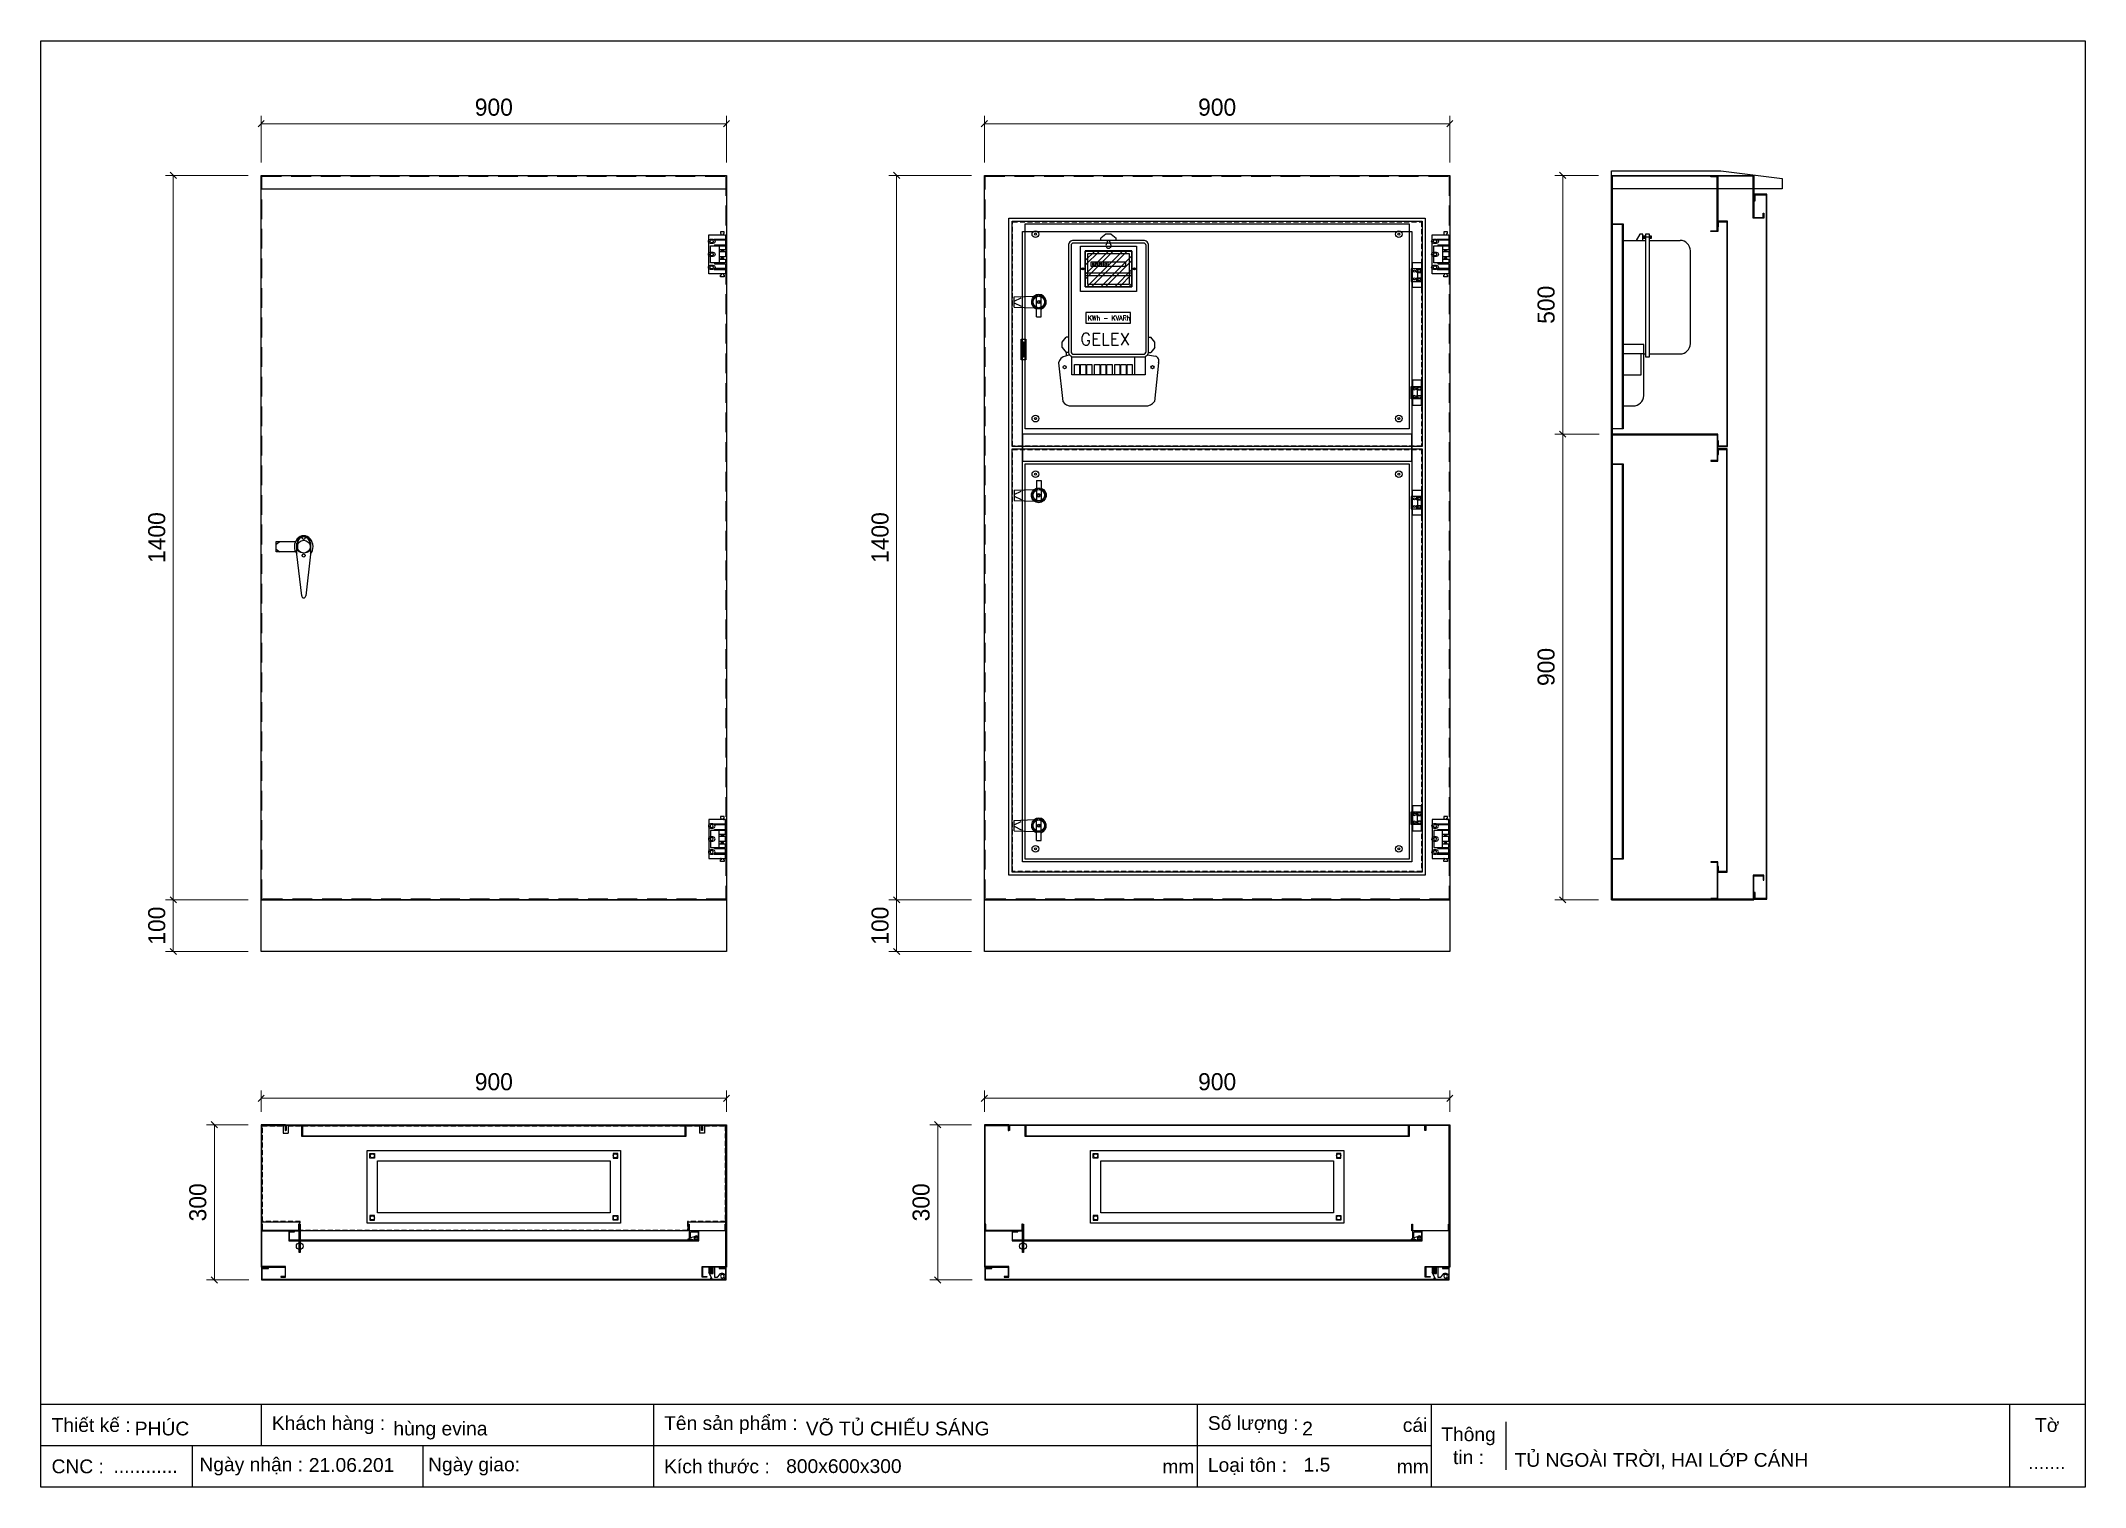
# Model space of a CAD drawing. Header units: millimetres. Extents: x 0 to 3953, y 0 to 2795.
import ezdxf
from ezdxf.enums import TextEntityAlignment as Align

# ---------------------------------------------------------------- set-up
doc = ezdxf.new("R2010")
doc.units = ezdxf.units.MM
doc.linetypes.add('HIDDEN2', pattern=[4.7625, 3.175, -1.5875])
doc.linetypes.add('HIDDENX2', pattern=[19.05, 12.7, -6.35])
for name, color, linetype in [('FIRE PROTECTION', 1, 'Continuous'), ('Ghi chu', 7, 'Continuous'), ('HEATER', 1, 'Continuous')]:
    doc.layers.add(name, color=color, linetype=linetype)
doc.styles.add('Arial', font='arial.ttf')
doc.styles.add('ROMANS', font='romans.shx', dxfattribs={"height": 5, "bigfont": 'romansvn.shx'})
doc.dimstyles.new('Dim-33', dxfattribs={"dimtxt": 33, "dimasz": 12, "dimexe": 15, "dimexo": 25, "dimgap": 15, "dimtad": 1, "dimdec": 0, "dimtxsty": 'Standard', "dimblk": 'OBLIQUE', "dimcen": 10, "dimclrd": 5, "dimclre": 5, "dimclrt": 3, "dimazin": 3, "dimtfac": 1, "dimtdec": 0, "dimtmove": 0, "dimatfit": 3, "dimldrblk": 'OPEN30', "dimlwd": 9, "dimlwe": 9})

# ---------------------------------------------------------------- blocks, each defined once
blk = doc.blocks.new('KHUNG CHUẨN')
at = {"color": 7}
for p, q in [((19889.2, -28535.2), (16919.2, -28535.2)), ((17239.2, -28535.2), (17239.2, -28595.2)), ((17809.2, -28535.2), (17809.2, -28655.2)), ((18599.2, -28535.2), (18599.2, -28655.2)), ((18939.2, -28535.2), (18939.2, -28655.2)), ((19779.2, -28535.2), (19779.2, -28655.2)), ((19047.6, -28560.2), (19047.6, -28630.2)), ((18939.2, -28595.2), (16919.2, -28595.2)), ((17139.2, -28595.2), (17139.2, -28655.2)), ((17474.2, -28595.2), (17474.2, -28655.2))]:
    blk.add_line(p, q, dxfattribs=at)
blk.add_lwpolyline([(16919.2, -26555.2), (19889.2, -26555.2), (19889.2, -28655.2), (16919.2, -28655.2)], close=True, dxfattribs=at)
at = {"color": 2, "char_height": 20, "style": 'Arial'}
for s, insert, width, attachment_point in [('  Thiết kế :', (16919.2, -28565.2), 917.634, 4), ('  Khách hàng :', (17239.2, -28565.2), 917.634, 4), ('  Tên sản phẩm :', (17809.2, -28565.2), 917.634, 4), ('  Số lượng :', (18599.2, -28565.2), 917.634, 4), ('cái', (18897.9, -28565.2), 63.517, 4), ('Thông\\Ptin :', (18993.4, -28595.2), 108.311, 5), ('Tờ', (19834.2, -28565.2), 110, 5), ('  CNC :', (16919.2, -28625.2), 917.634, 4), ('  Ngày nhận :', (17134, -28625.2), 556.651, 4), ('  Ngày giao:', (17466.3, -28625.2), 556.651, 4), ('  Kích thước :', (17809.2, -28625.2), 917.634, 4), ('mm', (18548.6, -28625.2), 73.831, 4), ('  Loại tôn :', (18599.2, -28625.2), 917.634, 4), ('mm', (18889.2, -28625.2), 917.634, 4)]:
    blk.add_mtext(s, dxfattribs=dict(at, insert=insert, width=width, attachment_point=attachment_point))
at = {"color": 3, "style": 'Arial'}
for tag, p in [('#01', (17055.6, -28580.1)), ('#02', (17431.4, -28580.1)), ('#03', (18030.6, -28580.1)), ('#08', (18751.7, -28580.1)), ('#10', (19064.8, -28580.1)), ('#04', (17024.8, -28634.6)), ('#05', (17308.5, -28633)), ('#06', (17632.7, -28633.7)), ('#07', (18002, -28634.7)), ('#09', (18753.8, -28632.6)), ('#11', (19060.3, -28625.7)), ('#12', (19806.5, -28628.9))]:
    blk.add_attdef(tag, p, '', height=20, dxfattribs=at)
blk = doc.blocks.new('*D1')
at = {"color": 5, "lineweight": 9, "ltscale": 3, "transparency": 16777216}
for p, q in [((1824.6, 2560.1), (1824.6, 2650)), ((2724.6, 2560.1), (2724.6, 2650)), ((1824.6, 2635), (2724.6, 2635))]:
    blk.add_line(p, q, dxfattribs=at)
at = {"color": 0, "linetype": 'ByBlock', "lineweight": -2}
for p, q in [((1830.6, 2641), (1818.6, 2629)), ((2718.6, 2629), (2730.6, 2641))]:
    blk.add_line(p, q, dxfattribs=at)
at = {"layer": 'Defpoints', "color": 0, "ltscale": 3, "transparency": 16777216}
for p in [(2724.6, 2635), (1824.6, 2535.1), (2724.6, 2535.1)]:
    blk.add_point(p, dxfattribs=at)
at = {"color": 3, "ltscale": 3, "transparency": 16777216, "insert": (2274.6, 2666.8), "char_height": 33, "attachment_point": 5}
blk.add_mtext('900', dxfattribs=at)
blk = doc.blocks.new('_Oblique')
at = {"color": 0, "linetype": 'ByBlock', "lineweight": -2}
blk.add_line((-0.5, -0.5), (0.5, 0.5), dxfattribs=at)
blk = doc.blocks.new('_Open30')
at = {"color": 0, "linetype": 'ByBlock', "lineweight": -2}
for p, q in [((-1, 0.27), (0, 0)), ((0, 0), (-1, -0.27)), ((0, 0), (-1, 0))]:
    blk.add_line(p, q, dxfattribs=at)
blk = doc.blocks.new('*D2')
at = {"color": 5, "lineweight": 9, "ltscale": 3, "transparency": 16777216}
for p, q in [((1799.6, 2535.1), (1639.8, 2535.1)), ((1654.8, 2535.1), (1654.8, 1135.1)), ((1799.6, 1135.1), (1639.8, 1135.1))]:
    blk.add_line(p, q, dxfattribs=at)
at = {"color": 0, "linetype": 'ByBlock', "lineweight": -2}
for p, q in [((1660.8, 2529.1), (1648.8, 2541.1)), ((1648.8, 1141.1), (1660.8, 1129.1))]:
    blk.add_line(p, q, dxfattribs=at)
at = {"layer": 'Defpoints', "color": 0, "ltscale": 3, "transparency": 16777216}
for p in [(1824.6, 2535.1), (1654.8, 1135.1), (1824.6, 1135.1)]:
    blk.add_point(p, dxfattribs=at)
at = {"color": 3, "ltscale": 3, "transparency": 16777216, "insert": (1622.9, 1835.1), "char_height": 33, "attachment_point": 5, "rotation": 90}
blk.add_mtext('1400', dxfattribs=at)
blk = doc.blocks.new('*D3')
at = {"color": 5, "lineweight": 9, "ltscale": 3, "transparency": 16777216}
for p, q in [((1799.6, 1135.1), (1639.8, 1135.1)), ((1654.8, 1135.1), (1654.8, 1035.1)), ((1799.6, 1035.1), (1639.8, 1035.1))]:
    blk.add_line(p, q, dxfattribs=at)
at = {"color": 0, "linetype": 'ByBlock', "lineweight": -2}
for p, q in [((1660.8, 1129.1), (1648.8, 1141.1)), ((1648.8, 1041.1), (1660.8, 1029.1))]:
    blk.add_line(p, q, dxfattribs=at)
at = {"layer": 'Defpoints', "color": 0, "ltscale": 3, "transparency": 16777216}
for p in [(1824.6, 1135.1), (1654.8, 1035.1), (1824.6, 1035.1)]:
    blk.add_point(p, dxfattribs=at)
at = {"color": 3, "ltscale": 3, "transparency": 16777216, "insert": (1622.9, 1085.1), "char_height": 33, "attachment_point": 5, "rotation": 90}
blk.add_mtext('100', dxfattribs=at)
blk = doc.blocks.new('ovan6x9')
at = {"color": 2}
for p, q in [((2, 6), (8, 6)), ((2, 0), (8, 0))]:
    blk.add_line(p, q, dxfattribs=at)
for centre, start, end in [((2, 3), 90, 270), ((8, 3), 270, 90)]:
    blk.add_arc(centre, 3, start, end, dxfattribs=at)
blk = doc.blocks.new('HL036-1-1')
at = {"color": 1}
blk.add_line((9.5, 36.2), (9.5, 12.2), dxfattribs=at)
for points in [[(0, 48.5), (17.5, 48.5), (17.5, 0), (0, 0)], [(-2.5, 12.2), (17.5, 12.2), (17.5, 36.2), (-2.5, 36.2)]]:
    blk.add_lwpolyline(points, close=True, dxfattribs=at)
for centre, radius in [((3.5, 31.8), 2), ((3.5, 16.8), 2), ((12.7, 32.5), 2.5), ((12.7, 16), 2.5)]:
    blk.add_circle(centre, radius, dxfattribs=at)
blk = doc.blocks.new('SDGFGHGHG')
at = {"layer": 'HEATER'}
for p, q in [((860935.9, 570742), (860935.9, 570784.3)), ((860944.9, 570742), (860944.9, 570784.3)), ((860892.9, 570780.5), (860931.6, 570782)), ((860892.9, 570760.5), (860892.9, 570780.5)), ((860892.9, 570771.9), (860906.3, 570778.7)), ((860892.9, 570769.1), (860906.3, 570762.4)), ((860892.9, 570760.5), (860931.6, 570759.1)), ((860937.5, 570771.3), (860939.5, 570771.3)), ((860937.5, 570769.8), (860939.5, 570769.8)), ((860939.5, 570773.5), (860939.5, 570771.3)), ((860939.5, 570769.8), (860939.5, 570767.6)), ((860941.3, 570773.5), (860941.3, 570771.3)), ((860941.3, 570771.3), (860943.4, 570771.3)), ((860941.3, 570769.8), (860941.3, 570767.6)), ((860941.3, 570769.8), (860943.4, 570769.8)), ((860935.9, 570742), (860944.9, 570742))]:
    blk.add_line(p, q, dxfattribs=at)
blk.add_circle((860940.4, 570770.5), 3.08, dxfattribs=at)
blk.add_arc((860940.4, 570770.5), 14.5, 288.08, 251.92, dxfattribs=at)
blk = doc.blocks.new('SĐFHGGH')
at = {"layer": 'HEATER'}
for points in [[(860928.8, 570702.4), (860927.4, 570702.4), (860927.4, 570708.4), (860928.8, 570708.4)], [(860943.4, 570717), (860943.4, 570718.4), (860937.4, 570718.4), (860937.4, 570717)], [(860952.1, 570702.4), (860953.4, 570702.4), (860953.4, 570708.4), (860952.1, 570708.4)], [(860943.4, 570693.8), (860943.4, 570692.4), (860937.4, 570692.4), (860937.4, 570693.8)]]:
    blk.add_lwpolyline(points, dxfattribs=at)
for start, end in [(104.4775, 165.5225), (14.4775, 75.5225), (194.4775, 255.5225), (284.4775, 345.5225)]:
    blk.add_arc((860940.4, 570705.4), 12, start, end, dxfattribs=at)
blk = doc.blocks.new('MS722')
for name, p in [('SDGFGHGHG', (-860940.4, -570770.5)), ('SĐFHGGH', (-860940.4, -570705.4))]:
    blk.add_blockref(name, p)
blk = doc.blocks.new('*D4')
at = {"color": 5, "lineweight": 9, "ltscale": 3, "transparency": 16777216}
for p, q in [((3013.5, 2035.1), (2927.8, 2035.1)), ((2942.8, 2035.1), (2942.8, 1135.1)), ((3012.3, 1135.1), (2927.8, 1135.1))]:
    blk.add_line(p, q, dxfattribs=at)
at = {"color": 0, "linetype": 'ByBlock', "lineweight": -2}
for p, q in [((2948.8, 2029.1), (2936.8, 2041.1)), ((2936.8, 1141.1), (2948.8, 1129.1))]:
    blk.add_line(p, q, dxfattribs=at)
at = {"layer": 'Defpoints', "color": 0, "ltscale": 3, "transparency": 16777216}
for p in [(3038.5, 2035.1), (2942.8, 1135.1), (3037.3, 1135.1)]:
    blk.add_point(p, dxfattribs=at)
at = {"color": 3, "ltscale": 3, "transparency": 16777216, "insert": (2910.9, 1585.1), "char_height": 33, "attachment_point": 5, "rotation": 90}
blk.add_mtext('900', dxfattribs=at)
blk = doc.blocks.new('HL011-1-4')
h = blk.add_hatch()
h.set_pattern_fill('ANSI31', color=2, scale=0.5, style=0)
h.paths.add_polyline_path([(2.5, 0), (8.5, 0), (8.5, 12), (2.5, 12)])
at = {"color": 1}
for p, q in [((7, 23.5), (0, 10)), ((0, 0), (0, 10)), ((11, 0), (0, 0)), ((7, 23.5), (26, 23.5)), ((11, 0), (11, 19.5)), ((11, 19.5), (17, 19.5)), ((17, 19.5), (21.2, 13.9))]:
    blk.add_line(p, q, dxfattribs=at)
at = {"color": 2}
blk.add_lwpolyline([(2.5, 0), (2.5, 12), (8.5, 12), (8.5, 0)], dxfattribs=at)
at = {"color": 1}
blk.add_lwpolyline([(5.7, 21), (3, 21), (3, 23.5), (7, 23.5)], dxfattribs=at)
blk.add_circle((26, 17.5), 3.5, dxfattribs=at)
blk.add_arc((26, 17.5), 6, 216.8699, 90, dxfattribs=at)
blk = doc.blocks.new('*D5')
at = {"color": 0, "linetype": 'ByBlock', "lineweight": -2}
for p, q in [((1830.6, 757.4), (1818.6, 745.4)), ((2718.6, 745.4), (2730.6, 757.4))]:
    blk.add_line(p, q, dxfattribs=at)
at = {"color": 5, "lineweight": 9, "ltscale": 3, "transparency": 16777216}
for p, q in [((1824.6, 725.3), (1824.6, 766.4)), ((1824.6, 751.4), (2724.6, 751.4)), ((2724.6, 725.3), (2724.6, 766.4))]:
    blk.add_line(p, q, dxfattribs=at)
at = {"layer": 'Defpoints', "color": 0, "ltscale": 3, "transparency": 16777216}
for p in [(2724.6, 751.4), (1824.6, 700.3), (2724.6, 700.3)]:
    blk.add_point(p, dxfattribs=at)
at = {"color": 3, "ltscale": 3, "transparency": 16777216, "insert": (2274.6, 783.3), "char_height": 33, "attachment_point": 5}
blk.add_mtext('900', dxfattribs=at)
blk = doc.blocks.new('*D6')
at = {"color": 5, "lineweight": 9, "ltscale": 3, "transparency": 16777216}
for p, q in [((1799.6, 700.3), (1719.2, 700.3)), ((1734.2, 700.3), (1734.2, 400.3)), ((1800.6, 400.3), (1719.2, 400.3))]:
    blk.add_line(p, q, dxfattribs=at)
at = {"color": 0, "linetype": 'ByBlock', "lineweight": -2}
for p, q in [((1740.2, 694.3), (1728.2, 706.3)), ((1728.2, 406.3), (1740.2, 394.3))]:
    blk.add_line(p, q, dxfattribs=at)
at = {"layer": 'Defpoints', "color": 0, "ltscale": 3, "transparency": 16777216}
for p in [(1824.6, 700.3), (1734.2, 400.3), (1825.6, 400.3)]:
    blk.add_point(p, dxfattribs=at)
at = {"color": 3, "ltscale": 3, "transparency": 16777216, "insert": (1702.3, 550.3), "char_height": 33, "attachment_point": 5, "rotation": 90}
blk.add_mtext('300', dxfattribs=at)
blk = doc.blocks.new('HL036-1-2')
at = {"layer": 'Ghi chu', "color": 1}
for p, q in [((-3, 17.8), (-18.9, 17.8)), ((-18.9, 15.8), (-18.9, 17.8)), ((-12.1, 15.8), (-18.9, 15.8)), ((-16.4, 1), (-16.4, 14)), ((-15.6, 15), (-3.9, 17.7)), ((0, 0), (-15.4, 0)), ((-14.4, 3), (-14.4, 11.9)), ((0, 2), (-13.4, 2)), ((-13.1, 12.8), (-4.3, 9.8)), ((-6.2, 2), (-6.2, 0)), ((-1.2, 2), (-1.2, 0)), ((0, 0), (0, 2))]:
    blk.add_line(p, q, dxfattribs=at)
for radius in [4.1, 2.1]:
    blk.add_circle((-3, 13.7), radius, dxfattribs=at)
for centre, start, end in [((-15.4, 14), 102.9616, 180), ((-15.4, 1), 180, 270), ((-13.4, 11.9), 71.3254, 180), ((-13.4, 3), 180, 270)]:
    blk.add_arc(centre, 1, start, end, dxfattribs=at)
blk = doc.blocks.new('*D7')
at = {"color": 5, "lineweight": 9, "ltscale": 3, "transparency": 16777216}
for p, q in [((3012.3, 2535.1), (2927.8, 2535.1)), ((2942.8, 2535.1), (2942.8, 2035.1)), ((3013.5, 2035.1), (2927.8, 2035.1))]:
    blk.add_line(p, q, dxfattribs=at)
at = {"color": 0, "linetype": 'ByBlock', "lineweight": -2}
for p, q in [((2948.8, 2529.1), (2936.8, 2541.1)), ((2936.8, 2041.1), (2948.8, 2029.1))]:
    blk.add_line(p, q, dxfattribs=at)
at = {"layer": 'Defpoints', "color": 0, "ltscale": 3, "transparency": 16777216}
for p in [(3037.3, 2535.1), (2942.8, 2035.1), (3038.5, 2035.1)]:
    blk.add_point(p, dxfattribs=at)
at = {"color": 3, "ltscale": 3, "transparency": 16777216, "insert": (2910.9, 2285.1), "char_height": 33, "attachment_point": 5, "rotation": 90}
blk.add_mtext('500', dxfattribs=at)
blk = doc.blocks.new('Congto3P-1')
at = {"color": 126}
for p, q in [((84282.5, 42089.9), (84272.5, 42082.4)), ((84272.5, 42077.9), (84272.5, 42082.4)), ((84292.5, 42089.9), (84282.5, 42089.9)), ((84285, 42075.4), (84285, 42072.2)), ((84290, 42075.4), (84290, 42072.2)), ((84292.5, 42089.9), (84302.5, 42082.4)), ((84302.5, 42077.9), (84302.5, 42082.4)), ((84198, 41881.2), (84205.5, 41891.2)), ((84198, 41871.2), (84198, 41881.2)), ((84198, 41871.2), (84205.5, 41861.2)), ((84210, 41891.2), (84205.5, 41891.2)), ((84365, 41891.2), (84369.5, 41891.2)), ((84377, 41881.2), (84369.5, 41891.2)), ((84377, 41871.2), (84369.5, 41861.2)), ((84377, 41871.2), (84377, 41881.2)), ((84190.7, 41841.2), (84198.9, 41766.8)), ((84212.1, 41856.8), (84204.5, 41854.2)), ((84210, 41861.2), (84205.5, 41861.2)), ((84205.7, 41861.2), (84205.7, 41854.6)), ((84216.5, 41817.9), (84216.5, 41853.5)), ((84338.5, 41817.9), (84338.5, 41852.9)), ((84358.5, 41853.5), (84358.5, 41817.9)), ((84363, 41856.8), (84378.3, 41854.2)), ((84365, 41861.2), (84369.5, 41861.2)), ((84384.4, 41841.2), (84376.2, 41766.8)), ((84358.5, 41817.9), (84216.5, 41817.9)), ((84216.5, 41757.9), (84358.6, 41757.9))]:
    blk.add_line(p, q, dxfattribs=at)
for points in [[(84365, 41862.9), (84365, 42067.9, 0.414214), (84355, 42077.9), (84220, 42077.9, 0.414214), (84210, 42067.9), (84210, 41862.9, 0.414214), (84220, 41852.9), (84355, 41852.9, 0.414214)], [(84360, 41862.9), (84360, 42067.9, 0.414214), (84355, 42072.9), (84220, 42072.9, 0.414214), (84215, 42067.9), (84215, 41862.9, 0.414214), (84220, 41857.9), (84355, 41857.9, 0.414214)]]:
    blk.add_lwpolyline(points, format="xyb", close=True, dxfattribs=at)
for points in [[(84332.5, 41987.9), (84332.5, 42057.9), (84242.5, 42057.9), (84242.5, 41987.9)], [(84321, 42028.4), (84321, 42035.7), (84253.1, 42035.7), (84253.1, 42028.4)], [(84261.4, 42028.4), (84261.4, 42035.7), (84253.1, 42035.7), (84253.1, 42028.4)], [(84269.8, 42028.4), (84269.8, 42035.7), (84261.4, 42035.7), (84261.4, 42028.4)], [(84278.2, 42028.4), (84278.2, 42035.7), (84269.8, 42035.7), (84269.8, 42028.4)], [(84286.5, 42028.4), (84286.5, 42035.7), (84278.2, 42035.7), (84278.2, 42028.4)], [(84332.5, 42010.4), (84332.5, 42014.4), (84242.5, 42014.4), (84242.5, 42010.4)], [(84329.9, 41917.9), (84329.9, 41938.6), (84243.9, 41938.6), (84243.9, 41917.9)], [(84221.5, 41837.9), (84231.5, 41837.9), (84231.5, 41817.9), (84221.5, 41817.9)], [(84233.5, 41837.9), (84243.5, 41837.9), (84243.5, 41817.9), (84233.5, 41817.9)], [(84245.5, 41837.9), (84255.5, 41837.9), (84255.5, 41817.9), (84245.5, 41817.9)], [(84260.5, 41837.9), (84270.5, 41837.9), (84270.5, 41817.9), (84260.5, 41817.9)], [(84272.5, 41837.9), (84282.5, 41837.9), (84282.5, 41817.9), (84272.5, 41817.9)], [(84284.5, 41837.9), (84294.5, 41837.9), (84294.5, 41817.9), (84284.5, 41817.9)], [(84299.5, 41837.9), (84309.5, 41837.9), (84309.5, 41817.9), (84299.5, 41817.9)], [(84311.5, 41837.9), (84321.5, 41837.9), (84321.5, 41817.9), (84311.5, 41817.9)], [(84323.5, 41837.9), (84333.5, 41837.9), (84333.5, 41817.9), (84323.5, 41817.9)]]:
    blk.add_lwpolyline(points, close=True, dxfattribs=at)
for centre in [(84202.5, 41832.9), (84372.5, 41832.9)]:
    blk.add_circle(centre, 3, dxfattribs=at)
for centre, radius, start, end in [((84287.5, 42067.9), 5, 120, 60), ((84287.5, 42075.4), 2.5, 0, 180), ((84206.7, 41838.1), 16.3, 97.808, 169.0861), ((84375, 41844.8), 10, 338.9854, 70.87), ((84215.7, 41778.3), 20.4, 214.2292, 272.1807), ((84359.3, 41778.3), 20.4, 267.8193, 325.7697)]:
    blk.add_arc(centre, radius, start, end, dxfattribs=at)
at = {"color": 126, "style": 'ROMANS'}
for s, height, text_generation_flag, p in [('0', 4, 4, (84259.2, 42030)), ('0', 4, 4, (84267.5, 42030)), ('0', 4, 4, (84275.9, 42030)), ('0', 4, 4, (84284.2, 42030)), ('GELEX', 23.33, 6, (84233, 41875.5))]:
    blk.add_text(s, height=height, rotation=180, dxfattribs=dict(at, text_generation_flag=text_generation_flag)).set_placement(p)
at = {"color": 126, "style": 'ROMANS', "text_generation_flag": 6, "width": 0.75}
blk.add_text('KWh - KVARh', height=10, rotation=180, dxfattribs=at).set_placement((84288.6, 41928), align=Align.MIDDLE)
blk = doc.blocks.new('A$C39866699')
h = blk.add_hatch()
h.set_pattern_fill('ANSI32', color=6, scale=2, style=0)
h.set_pattern_definition([(45, (-81823.462, -46826.472), (-13.470384, 13.470384), []), (45, (-81814.482, -46826.472), (-13.470384, 13.470384), [])])
h.paths.add_polyline_path([(99, 9.5), (99, 78.5), (9, 78.5), (9, 9.5)])
at = {"color": 6}
for points in [[(0, 88), (108, 88), (108, 0), (0, 0)], [(9, 78.5), (99, 78.5), (99, 9.5), (9, 9.5)]]:
    blk.add_lwpolyline(points, close=True, dxfattribs=at)
for centre in [(4, 44), (104, 44)]:
    blk.add_circle(centre, 1.5, dxfattribs=at)
blk = doc.blocks.new('Congto3P-2')
at = {"color": 126}
for p, q in [((84432.5, 42077.9), (84475.5, 42077.9)), ((84432.5, 41757.9), (84432.5, 42077.9)), ((84464.6, 42089.9), (84457.6, 42077.9)), ((84470.4, 42089.9), (84464.6, 42089.9)), ((84470.4, 42077.9), (84470.4, 42089.9)), ((84486.9, 42084.2), (84470.4, 42084.2)), ((84483.5, 42077.9), (84542.5, 42077.9)), ((84486.9, 42084.2), (84486.9, 42084.2)), ((84562.5, 41878.5), (84562.5, 42057.9)), ((84472.5, 41858.5), (84432.5, 41858.5)), ((84472.5, 41858.5), (84475.5, 41858.5)), ((84483.5, 41858.5), (84542.5, 41858.5))]:
    blk.add_line(p, q, dxfattribs=at)
for points in [[(84475.5, 42081.6), (84470.4, 42081.6), (84470.4, 42086.9), (84475.5, 42086.9)], [(84483.5, 42086.9), (84486.9, 42086.9), (84486.9, 42081.6), (84483.5, 42081.6)]]:
    blk.add_lwpolyline(points, dxfattribs=at)
for points in [[(84475.5, 41852.9), (84483.5, 41852.9), (84483.5, 42089.9), (84475.5, 42089.9)], [(84432.5, 41817.9), (84467.5, 41817.9), (84467.5, 41858.5), (84432.5, 41858.5)]]:
    blk.add_lwpolyline(points, close=True, dxfattribs=at)
blk.add_lwpolyline([(84432.5, 41757.9), (84451.8, 41757.9, 0.406894), (84472.5, 41777.9), (84472.5, 41876.8), (84432.5, 41876.8)], format="xyb", close=True, dxfattribs=at)
for centre, start, end in [((84542.5, 42057.9), 0, 90), ((84542.5, 41878.5), 270, 0)]:
    blk.add_arc(centre, 20, start, end, dxfattribs=at)
blk = doc.blocks.new('*D8')
at = {"color": 5, "lineweight": 9, "ltscale": 3, "transparency": 16777216}
for p, q in [((425.9, 2560.1), (425.9, 2650)), ((1325.9, 2560.1), (1325.9, 2650)), ((425.9, 2635), (1325.9, 2635))]:
    blk.add_line(p, q, dxfattribs=at)
at = {"color": 0, "linetype": 'ByBlock', "lineweight": -2}
for p, q in [((431.9, 2641), (419.9, 2629)), ((1319.9, 2629), (1331.9, 2641))]:
    blk.add_line(p, q, dxfattribs=at)
at = {"layer": 'Defpoints', "color": 0, "ltscale": 3, "transparency": 16777216}
for p in [(1325.9, 2635), (425.9, 2535.1), (1325.9, 2535.1)]:
    blk.add_point(p, dxfattribs=at)
at = {"color": 3, "ltscale": 3, "transparency": 16777216, "insert": (875.9, 2666.8), "char_height": 33, "attachment_point": 5}
blk.add_mtext('900', dxfattribs=at)
blk = doc.blocks.new('*D9')
at = {"color": 5, "lineweight": 9, "ltscale": 3, "transparency": 16777216}
for p, q in [((400.9, 2535.1), (241, 2535.1)), ((256, 2535.1), (256, 1135.1)), ((400.9, 1135.1), (241, 1135.1))]:
    blk.add_line(p, q, dxfattribs=at)
at = {"color": 0, "linetype": 'ByBlock', "lineweight": -2}
for p, q in [((262, 2529.1), (250, 2541.1)), ((250, 1141.1), (262, 1129.1))]:
    blk.add_line(p, q, dxfattribs=at)
at = {"layer": 'Defpoints', "color": 0, "ltscale": 3, "transparency": 16777216}
for p in [(425.9, 2535.1), (256, 1135.1), (425.9, 1135.1)]:
    blk.add_point(p, dxfattribs=at)
at = {"color": 3, "ltscale": 3, "transparency": 16777216, "insert": (224.2, 1835.1), "char_height": 33, "attachment_point": 5, "rotation": 90}
blk.add_mtext('1400', dxfattribs=at)
blk = doc.blocks.new('*D10')
at = {"color": 5, "lineweight": 9, "ltscale": 3, "transparency": 16777216}
for p, q in [((400.9, 1135.1), (241, 1135.1)), ((256, 1135.1), (256, 1035.1)), ((400.9, 1035.1), (241, 1035.1))]:
    blk.add_line(p, q, dxfattribs=at)
at = {"color": 0, "linetype": 'ByBlock', "lineweight": -2}
for p, q in [((262, 1129.1), (250, 1141.1)), ((250, 1041.1), (262, 1029.1))]:
    blk.add_line(p, q, dxfattribs=at)
at = {"layer": 'Defpoints', "color": 0, "ltscale": 3, "transparency": 16777216}
for p in [(425.9, 1135.1), (256, 1035.1), (425.9, 1035.1)]:
    blk.add_point(p, dxfattribs=at)
at = {"color": 3, "ltscale": 3, "transparency": 16777216, "insert": (224.2, 1085.1), "char_height": 33, "attachment_point": 5, "rotation": 90}
blk.add_mtext('100', dxfattribs=at)
blk = doc.blocks.new('*D11')
at = {"color": 0, "linetype": 'ByBlock', "lineweight": -2}
for p, q in [((431.9, 757.4), (419.9, 745.4)), ((1319.9, 745.4), (1331.9, 757.4))]:
    blk.add_line(p, q, dxfattribs=at)
at = {"color": 5, "lineweight": 9, "ltscale": 3, "transparency": 16777216}
for p, q in [((425.9, 725.3), (425.9, 766.4)), ((425.9, 751.4), (1325.9, 751.4)), ((1325.9, 725.3), (1325.9, 766.4))]:
    blk.add_line(p, q, dxfattribs=at)
at = {"layer": 'Defpoints', "color": 0, "ltscale": 3, "transparency": 16777216}
for p in [(1325.9, 751.4), (425.9, 700.3), (1325.9, 700.3)]:
    blk.add_point(p, dxfattribs=at)
at = {"color": 3, "ltscale": 3, "transparency": 16777216, "insert": (875.9, 783.3), "char_height": 33, "attachment_point": 5}
blk.add_mtext('900', dxfattribs=at)
blk = doc.blocks.new('*D12')
at = {"color": 5, "lineweight": 9, "ltscale": 3, "transparency": 16777216}
for p, q in [((400.9, 700.3), (320.5, 700.3)), ((335.5, 700.3), (335.5, 400.3)), ((401.9, 400.3), (320.5, 400.3))]:
    blk.add_line(p, q, dxfattribs=at)
at = {"color": 0, "linetype": 'ByBlock', "lineweight": -2}
for p, q in [((341.5, 694.3), (329.5, 706.3)), ((329.5, 406.3), (341.5, 394.3))]:
    blk.add_line(p, q, dxfattribs=at)
at = {"layer": 'Defpoints', "color": 0, "ltscale": 3, "transparency": 16777216}
for p in [(425.9, 700.3), (335.5, 400.3), (426.9, 400.3)]:
    blk.add_point(p, dxfattribs=at)
at = {"color": 3, "ltscale": 3, "transparency": 16777216, "insert": (303.6, 550.3), "char_height": 33, "attachment_point": 5, "rotation": 90}
blk.add_mtext('300', dxfattribs=at)
blk = doc.blocks.new('MS308-2-1')
at = {"color": 1}
for p, q in [((-53, 4.6), (-46, 10)), ((-13.3, -14.2), (-13.3, 6.7)), ((-12.3, 6.7), (-12.3, -6.9)), ((12.3, 6.7), (12.3, -6.9)), ((13.3, 6.7), (13.3, -14.2)), ((-53, -4.6), (-46, -10)), ((-4, -95), (-13.3, -14.2)), ((13.3, -14.2), (4, -95))]:
    blk.add_line(p, q, dxfattribs=at)
blk.add_lwpolyline([(-15.8, -10), (-53, -10), (-53, 10), (-15.8, 10)], dxfattribs=at)
for centre, radius, start, end in [((0, 6.7), 13.3, 0, 180), ((0, 6.7), 12.3, 0, 180), ((0, 5.9), 17.7, 226.184, 313.816), ((0, -95), 4, 180, 0)]:
    blk.add_arc(centre, radius, start, end, dxfattribs=at)
blk.add_ellipse((0, 0), major_axis=(0, 21), ratio=0.857143, start_param=3.972003, end_param=8.594367, dxfattribs=at)
blk = doc.blocks.new('HL011-1-6')
at = {"color": 1}
for p, q in [((29.5, 81), (22.5, 81)), ((22.5, 81), (22.5, 78)), ((29.5, 78), (29.5, 81)), ((11, 56), (11, 54)), ((11, 56), (32, 56)), ((20, 54), (20, 21)), ((20, 47), (32, 47)), ((32, 42.5), (20, 42.5)), ((23.5, 78), (22.5, 78)), ((23.5, 75), (22.5, 75)), ((22.5, 56), (22.5, 54)), ((23.1, 47), (24, 44)), ((23.5, 75), (23.5, 78)), ((24, 44), (28, 44)), ((28.9, 47), (28, 44)), ((29.5, 78), (28.5, 78)), ((28.5, 75), (28.5, 78)), ((28.5, 75), (29.5, 75)), ((29.5, 54), (29.5, 56)), ((11, 21), (11, 19)), ((11, 19), (32, 19)), ((32, 32.5), (20, 32.5)), ((20, 28), (32, 28)), ((22.5, 19), (22.5, 21)), ((23.5, 0), (22.5, 0)), ((23.1, 28), (24, 31)), ((23.5, 0), (23.5, -3)), ((24, 31), (28, 31)), ((28.9, 28), (28, 31)), ((28.5, 0), (28.5, -3)), ((28.5, 0), (29.5, 0)), ((29.5, 21), (29.5, 19)), ((22.5, -6), (22.5, -3)), ((23.5, -3), (22.5, -3)), ((29.5, -6), (22.5, -6)), ((29.5, -3), (28.5, -3)), ((29.5, -3), (29.5, -6))]:
    blk.add_line(p, q, dxfattribs=at)
for points in [[(32, 19), (32, 0), (0, 0), (0, 75), (32, 75), (32, 56)], [(32, 28), (32, 21), (3, 21), (3, 54), (32, 54), (32, 47)], [(32, 42.5), (32, 32.5)]]:
    blk.add_lwpolyline(points, dxfattribs=at)
for points in [[(10, 67), (32, 67), (32, 65), (10, 65)], [(10, 8), (32, 8), (32, 10), (10, 10)]]:
    blk.add_lwpolyline(points, close=True, dxfattribs=at)
for centre in [(5.5, 62.5), (5.5, 37.5), (5.5, 12.5)]:
    blk.add_circle(centre, 3, dxfattribs=at)

msp = doc.modelspace()

# ---------------------------------------------------------------- hatches: boundary and pattern name
at = {"ltscale": 3}
h = msp.add_hatch(dxfattribs=at)
h.set_pattern_fill('ANSI31', color=256, style=0)
h.set_pattern_definition([(45, (239704.6398, -12938.03777), (-0.0883883476, 0.0883883476), [])])
h.paths.add_polyline_path([(1898.2, 2213.8), (1900.2, 2213.8), (1900.2, 2183.8), (1898.2, 2183.8)])

# ---------------------------------------------------------------- linework, layer by layer
msp.add_line((427.1, 2509.1), (1324.7, 2509.1), dxfattribs=at)
at = {"color": 3, "ltscale": 3}
for p, q in [((468.3, 699.1), (468.3, 684.1)), ((468.3, 684.1), (478.3, 684.1)), ((478.3, 699.1), (478.3, 684.1)), ((1273.5, 699.1), (1273.5, 684.1)), ((1283.5, 684.1), (1273.5, 684.1)), ((1283.5, 699.1), (1283.5, 684.1))]:
    msp.add_line(p, q, dxfattribs=at)
at = {"ltscale": 3}
for points in [[(425.9, 2535.1), (1325.9, 2535.1), (1325.9, 1135.1), (425.9, 1135.1)], [(1824.6, 2535.1), (2724.6, 2535.1), (2724.6, 1135.1), (1824.6, 1135.1)], [(1872, 2452.7), (2677.2, 2452.7), (2677.2, 1182.5), (1872, 1182.5)], [(1898.2, 2213.8), (1900.2, 2213.8), (1900.2, 2183.8), (1898.2, 2183.8)], [(425.9, 1135.1), (1325.9, 1135.1), (1325.9, 1035.1), (425.9, 1035.1)], [(1824.6, 1135.1), (2724.6, 1135.1), (2724.6, 1035.1), (1824.6, 1035.1)], [(499.5, 508.2), (501.5, 508.2), (501.5, 453.2), (499.5, 453.2)], [(1898.2, 508.2), (1900.2, 508.2), (1900.2, 453.2), (1898.2, 453.2)]]:
    msp.add_lwpolyline(points, close=True, dxfattribs=at)
at = {"linetype": 'HIDDENX2', "ltscale": 3}
for points in [[(427.1, 2533.9), (1324.7, 2533.9), (1324.7, 1136.3), (427.1, 1136.3)], [(1825.8, 2533.9), (2723.4, 2533.9), (2723.4, 1136.3), (1825.8, 1136.3)]]:
    msp.add_lwpolyline(points, close=True, dxfattribs=at)
at = {"color": 7}
for points in [[(3037.3, 2509.1), (3037.3, 2535.1), (3312.6, 2535.1), (3312.6, 2453.9), (3330.6, 2453.9), (3330.6, 2461.9), (3331.8, 2461.9), (3331.8, 2452.7), (3311.4, 2452.7), (3311.4, 2533.9), (3038.5, 2533.9)], [(3037.3, 1135.1), (3312.6, 1135.1), (3312.6, 1181.3), (3330.6, 1181.3), (3330.6, 1173.3), (3331.8, 1173.3), (3331.8, 1182.5), (3311.4, 1182.5), (3311.4, 1136.3), (3038.5, 1136.3)]]:
    msp.add_lwpolyline(points, dxfattribs=at)
for points in [[(3038.5, 2533.9), (3038.5, 2533.9), (3038.5, 1136.3), (3038.5, 1136.3), (3037.3, 1135.1), (3037.3, 1135.1), (3037.3, 2535.1), (3037.3, 2535.1)], [(3315.1, 2485.9), (3315.1, 2497.9), (3336.1, 2497.9), (3336.1, 1137.3), (3315.1, 1137.3), (3315.1, 1149.3), (3313.9, 1149.3), (3313.9, 1136.1), (3337.3, 1136.1), (3337.3, 2499.1), (3313.9, 2499.1), (3313.9, 2485.9)], [(464.1, 405.8), (473.3, 405.8), (473.3, 426.2), (427.1, 426.2), (427.1, 699.1), (472.1, 699.1), (472.1, 689.1), (473.3, 689.1), (473.3, 689.1), (473.3, 689.1), (473.3, 689.1), (473.3, 689.1), (473.3, 700.3), (425.9, 700.3), (425.9, 425), (472.1, 425), (472.1, 407), (464.1, 407)], [(1277.3, 689.1), (1277.3, 699.1), (474.5, 699.1), (474.5, 689.1), (473.3, 689.1), (473.3, 700.3), (1278.5, 700.3), (1278.5, 689.1)], [(1287.7, 405.8), (1278.5, 405.8), (1278.5, 426.2), (1324.7, 426.2), (1324.7, 699.1), (1279.7, 699.1), (1279.7, 689.1), (1278.5, 689.1), (1278.5, 689.1), (1278.5, 689.1), (1278.5, 689.1), (1278.5, 689.1), (1278.5, 700.3), (1325.9, 700.3), (1325.9, 425), (1279.7, 425), (1279.7, 407), (1287.7, 407)], [(1862.8, 405.8), (1872, 405.8), (1872, 426.2), (1825.8, 426.2), (1825.8, 699.1), (1870.8, 699.1), (1870.8, 689.1), (1872, 689.1), (1872, 689.1), (1872, 689.1), (1872, 689.1), (1872, 689.1), (1872, 700.3), (1824.6, 700.3), (1824.6, 425), (1870.8, 425), (1870.8, 407), (1862.8, 407)], [(2676, 689.1), (2676, 699.1), (1873.2, 699.1), (1873.2, 689.1), (1872, 689.1), (1872, 700.3), (2677.2, 700.3), (2677.2, 689.1)], [(2686.4, 405.8), (2677.2, 405.8), (2677.2, 426.2), (2723.4, 426.2), (2723.4, 699.1), (2678.4, 699.1), (2678.4, 689.1), (2677.2, 689.1), (2677.2, 689.1), (2677.2, 689.1), (2677.2, 689.1), (2677.2, 689.1), (2677.2, 700.3), (2724.6, 700.3), (2724.6, 425), (2678.4, 425), (2678.4, 407), (2686.4, 407)], [(630.9, 650.3), (1120.9, 650.3), (1120.9, 510.3), (630.9, 510.3)], [(2029.6, 650.3), (2519.6, 650.3), (2519.6, 510.3), (2029.6, 510.3)], [(1311.7, 422.5), (1323.7, 422.5), (1323.7, 401.5), (428.1, 401.5), (428.1, 422.5), (440.1, 422.5), (440.1, 423.7), (426.9, 423.7), (426.9, 400.3), (1324.9, 400.3), (1324.9, 423.7), (1311.7, 423.7)], [(2710.4, 422.5), (2722.4, 422.5), (2722.4, 401.5), (1826.8, 401.5), (1826.8, 422.5), (1838.8, 422.5), (1838.8, 423.7), (1825.6, 423.7), (1825.6, 400.3), (2723.6, 400.3), (2723.6, 423.7), (2710.4, 423.7)]]:
    msp.add_lwpolyline(points, close=True, dxfattribs=at)
at = {"color": 3}
for points in [[(3229.4, 2427.7), (3241.4, 2427.7), (3241.4, 2532.7), (3229.4, 2532.7), (3229.4, 2533.9), (3242.6, 2533.9), (3242.6, 2426.5), (3229.4, 2426.5)], [(3038.5, 2033.9), (3038.5, 2033.9), (3038.5, 2033.9), (3241.4, 2033.9), (3241.4, 1983.9), (3229.4, 1983.9), (3229.4, 1982.7), (3242.6, 1982.7), (3242.6, 2035.1), (3038.5, 2035.1), (3038.5, 2033.9), (3038.5, 2033.9)], [(3229.4, 1207.5), (3241.4, 1207.5), (3241.4, 1137.5), (3229.4, 1137.5), (3229.4, 1136.3), (3242.6, 1136.3), (3242.6, 1208.7), (3229.4, 1208.7)], [(498.3, 508.2), (498.3, 496.2), (428.3, 496.2), (428.3, 508.2), (427.1, 508.2), (427.1, 495), (499.5, 495), (499.5, 508.2)], [(1253.5, 508.2), (1253.5, 496.2), (1323.5, 496.2), (1323.5, 508.2), (1324.7, 508.2), (1324.7, 495), (1252.3, 495), (1252.3, 508.2)], [(1897, 508.2), (1897, 496.2), (1827, 496.2), (1827, 508.2), (1825.8, 508.2), (1825.8, 495), (1898.2, 495), (1898.2, 508.2)], [(2652.2, 508.2), (2652.2, 496.2), (2722.2, 496.2), (2722.2, 508.2), (2723.4, 508.2), (2723.4, 495), (2651, 495), (2651, 508.2)]]:
    msp.add_lwpolyline(points, close=True, dxfattribs=at)
at = {"color": 2}
for points in [[(1294.7, 2403.6, -1), (1294.7, 2411.6), (1299.7, 2411.6, -1), (1299.7, 2403.6)], [(2693.4, 2403.6, -1), (2693.4, 2411.6), (2698.4, 2411.6, -1), (2698.4, 2403.6)], [(1294.7, 2378.6, -1), (1294.7, 2386.6), (1299.7, 2386.6, -1), (1299.7, 2378.6)], [(2693.4, 2378.6, -1), (2693.4, 2386.6), (2698.4, 2386.6, -1), (2698.4, 2378.6)], [(1294.7, 2353.6, -1), (1294.7, 2361.6), (1299.7, 2361.6, -1), (1299.7, 2353.6)], [(2693.4, 2353.6, -1), (2693.4, 2361.6), (2698.4, 2361.6, -1), (2698.4, 2353.6)], [(1294.7, 1281.6, 1), (1294.7, 1273.6), (1299.7, 1273.6, 1), (1299.7, 1281.6)], [(2693.4, 1281.6, 1), (2693.4, 1273.6), (2698.4, 1273.6, 1), (2698.4, 1281.6)], [(1294.7, 1256.6, 1), (1294.7, 1248.6), (1299.7, 1248.6, 1), (1299.7, 1256.6)], [(1294.7, 1231.6, 1), (1294.7, 1223.6), (1299.7, 1223.6, 1), (1299.7, 1231.6)], [(2693.4, 1256.6, 1), (2693.4, 1248.6), (2698.4, 1248.6, 1), (2698.4, 1256.6)], [(2693.4, 1231.6, 1), (2693.4, 1223.6), (2698.4, 1223.6, 1), (2698.4, 1231.6)]]:
    msp.add_lwpolyline(points, format="xyb", close=True, dxfattribs=at)
at = {"color": 6, "ltscale": 3}
for points in [[(1878, 2446.7), (2671.2, 2446.7), (2671.2, 2010.9), (1878, 2010.9)], [(1878, 2006.9), (2671.2, 2006.9), (2671.2, 1188.5), (1878, 1188.5)]]:
    msp.add_lwpolyline(points, close=True, dxfattribs=at)
at = {"color": 6, "linetype": 'HIDDEN2', "ltscale": 3}
for points in [[(1879.2, 2445.5), (2670, 2445.5), (2670, 2012.1), (1879.2, 2012.1)], [(1879.2, 2005.7), (2670, 2005.7), (2670, 1189.7), (1879.2, 1189.7)]]:
    msp.add_lwpolyline(points, close=True, dxfattribs=at)
at = {"color": 3, "ltscale": 3}
for points in [[(1898.2, 2426.5), (2651, 2426.5), (2651, 1208.7), (1898.2, 1208.7)], [(1898.2, 1982.7), (2651, 1982.7), (2651, 2035.1), (1898.2, 2035.1)]]:
    msp.add_lwpolyline(points, close=True, dxfattribs=at)
at = {"color": 1, "ltscale": 3}
for points in [[(1903.2, 2441.5), (2646, 2441.5), (2646, 2045.1), (1903.2, 2045.1)], [(1903.2, 1977.7), (2646, 1977.7), (2646, 1213.7), (1903.2, 1213.7)]]:
    msp.add_lwpolyline(points, close=True, dxfattribs=at)
at = {"color": 1}
for points in [[(3038.5, 2046.3), (3058.5, 2046.3), (3058.5, 2440.3), (3038.5, 2440.3), (3038.5, 2441.5), (3059.7, 2441.5), (3059.7, 2045.1), (3038.5, 2045.1)], [(3038.5, 1214.9), (3058.5, 1214.9), (3058.5, 1976.5), (3038.5, 1976.5), (3038.5, 1977.7), (3059.7, 1977.7), (3059.7, 1213.7), (3038.5, 1213.7)], [(505.7, 699.1), (505.7, 679.1), (1246.1, 679.1), (1246.1, 699.1), (1247.3, 699.1), (1247.3, 677.9), (504.5, 677.9), (504.5, 699.1)], [(1904.4, 699.1), (1904.4, 679.1), (2644.8, 679.1), (2644.8, 699.1), (2646, 699.1), (2646, 677.9), (1903.2, 677.9), (1903.2, 699.1)]]:
    msp.add_lwpolyline(points, close=True, dxfattribs=at)
at = {"color": 6}
for points in [[(3244.4, 2435.5), (3244.4, 2445.5), (3260.4, 2445.5), (3260.4, 2012.1), (3244.4, 2012.1), (3244.4, 2022.1), (3243.2, 2022.1), (3243.2, 2010.9), (3261.6, 2010.9), (3261.6, 2446.7), (3243.2, 2446.7), (3243.2, 2435.5)], [(3243.8, 1995.7), (3243.8, 2005.7), (3259.8, 2005.7), (3259.8, 1189.7), (3243.8, 1189.7), (3243.8, 1199.7), (3242.6, 1199.7), (3242.6, 1188.5), (3261, 1188.5), (3261, 2006.9), (3242.6, 2006.9), (3242.6, 1995.7)], [(1261.3, 493.2), (1271.3, 493.2), (1271.3, 477.2), (480.5, 477.2), (480.5, 493.2), (490.5, 493.2), (490.5, 494.4), (479.3, 494.4), (479.3, 476), (1272.5, 476), (1272.5, 494.4), (1261.3, 494.4)], [(2660, 493.2), (2670, 493.2), (2670, 477.2), (1879.2, 477.2), (1879.2, 493.2), (1889.2, 493.2), (1889.2, 494.4), (1878, 494.4), (1878, 476), (2671.2, 476), (2671.2, 494.4), (2660, 494.4)]]:
    msp.add_lwpolyline(points, close=True, dxfattribs=at)
at = {"color": 2}
for points in [[(2024.6, 2384.5), (2104.6, 2384.5), (2104.6, 2324.5), (2024.6, 2324.5)], [(645.4, 635.8), (636.4, 635.8), (636.4, 644.8), (645.4, 644.8)], [(1106.4, 635.8), (1115.4, 635.8), (1115.4, 644.8), (1106.4, 644.8)], [(2044.1, 635.8), (2035.1, 635.8), (2035.1, 644.8), (2044.1, 644.8)], [(2505.1, 635.8), (2514.1, 635.8), (2514.1, 644.8), (2505.1, 644.8)], [(650.9, 630.3), (1100.9, 630.3), (1100.9, 530.3), (650.9, 530.3)], [(2049.6, 630.3), (2499.6, 630.3), (2499.6, 530.3), (2049.6, 530.3)], [(645.4, 524.8), (636.4, 524.8), (636.4, 515.8), (645.4, 515.8)], [(1106.4, 524.8), (1115.4, 524.8), (1115.4, 515.8), (1106.4, 515.8)], [(2044.1, 524.8), (2035.1, 524.8), (2035.1, 515.8), (2044.1, 515.8)], [(2505.1, 524.8), (2514.1, 524.8), (2514.1, 515.8), (2505.1, 515.8)]]:
    msp.add_lwpolyline(points, close=True, dxfattribs=at)
at = {"color": 2, "ltscale": 3}
msp.add_lwpolyline([(1895.7, 2218.8), (1904.7, 2218.8), (1904.7, 2178.8), (1895.7, 2178.8)], close=True, dxfattribs=at)
at = {"color": 3, "ltscale": 3}
for points in [[(1283.5, 699.1), (1324.7, 699.1), (1324.7, 512.2), (1251.3, 512.2), (1251.3, 495), (500.5, 495), (500.5, 512.2), (427.1, 512.2), (427.1, 699.1), (468.3, 699.1)], [(478.3, 699.1), (1273.5, 699.1)]]:
    msp.add_lwpolyline(points, dxfattribs=at)
at = {"color": 3, "linetype": 'HIDDEN2', "ltscale": 3}
for points in [[(1283.5, 697.9), (1323.5, 697.9), (1323.5, 513.4), (1250.1, 513.4), (1250.1, 496.2), (501.7, 496.2), (501.7, 513.4), (428.3, 513.4), (428.3, 697.9), (468.3, 697.9)], [(478.3, 697.9), (1273.5, 697.9)]]:
    msp.add_lwpolyline(points, dxfattribs=at)
at = {"color": 2, "ltscale": 3}
for centre, radius in [((1923.2, 2421.5), 6.5), ((1923.2, 2421.5), 2), ((2626, 2421.5), 6.5), ((2626, 2421.5), 2), ((1923.2, 2065.1), 6.5), ((1923.2, 2065.1), 2), ((2626, 2065.1), 6.5), ((2626, 2065.1), 2), ((1923.2, 1957.7), 6.5), ((1923.2, 1957.7), 2), ((2626, 1957.7), 6.5), ((2626, 1957.7), 2), ((1923.2, 1233.7), 6.5), ((1923.2, 1233.7), 2), ((2626, 1233.7), 6.5), ((2626, 1233.7), 2)]:
    msp.add_circle(centre, radius, dxfattribs=at)
at = {"color": 2}
for centre, radius in [((2014.6, 2354.5), 2), ((2114.6, 2354.5), 2), ((1929.7, 2290.5), 11), ((1929.7, 1916.9), 11), ((508.3, 1817.6), 12.5), ((508.3, 1834.6), 3), ((508.3, 1800.6), 3), ((1929.7, 1278.5), 11)]:
    msp.add_circle(centre, radius, dxfattribs=at)
at = {"color": 7}
for centre in [(640.9, 640.3), (1110.9, 640.3), (2039.6, 640.3), (2509.6, 640.3), (640.9, 520.3), (1110.9, 520.3), (2039.6, 520.3), (2509.6, 520.3)]:
    msp.add_circle(centre, 4, dxfattribs=at)
at = {"ltscale": 3}
for centre in [(500.5, 465.7), (1899.2, 465.7)]:
    msp.add_circle(centre, 6.5, dxfattribs=at)
at = {"layer": 'FIRE PROTECTION', "linetype": 'Continuous'}
msp.add_lwpolyline([(3367.3, 2509.1), (3037.3, 2509.1), (3037.3, 2544.1), (3248.5, 2544.1), (3367.3, 2529.1)], close=True, dxfattribs=at)

# ---------------------------------------------------------------- block references
at = {"color": 3, "xscale": 1.331000000005587, "yscale": 1.331000000005587, "zscale": 1.331000000005587}
msp.add_blockref('KHUNG CHUẨN', (-22519.5, 38140), dxfattribs=at).add_auto_attribs({'#03': 'VÕ TỦ CHIẾU SÁNG', '#07': '800x600x300', '#08': '2', '#09': '1.5', '#11': 'TỦ NGOÀI TRỜI, HAI LỚP CÁNH', '#02': 'hùng evina', '#05': '21.06.201', '#01': 'PHÚC', '#04': '............', '#12': '.......'})
at = {"color": 7}
for name, p in [('HL011-1-6', (1291.7, 2345.1)), ('Congto3P-1', (-82222.9, -39668.4)), ('HL011-1-6', (2690.4, 2345.1)), ('Congto3P-2', (-81372.8, -39668.4)), ('A$C39866699', (2010.6, 2310.5)), ('HL036-1-1', (2652.5, 2318.2)), ('ovan6x9', (2660.2, 2347.7)), ('ovan6x9', (2660.2, 2331.2)), ('MS722', (1929.7, 2290.5)), ('HL036-1-1', (2652.5, 1878.4)), ('ovan6x9', (2660.2, 1907.9)), ('ovan6x9', (2660.2, 1891.4)), ('MS308-2-1', (508.3, 1817.6)), ('MS722', (1929.7, 1278.5))]:
    msp.add_blockref(name, p, dxfattribs=at)
at = {"color": 7, "xscale": -1, "rotation": 180}
for name, p in [('HL036-1-1', (2652.5, 2139.4)), ('ovan6x9', (2660.2, 2126.4)), ('ovan6x9', (2660.2, 2109.9)), ('MS722', (1929.7, 1916.9)), ('HL036-1-1', (2652.5, 1317)), ('HL011-1-6', (1291.7, 1290.1)), ('ovan6x9', (2660.2, 1304)), ('ovan6x9', (2660.2, 1287.5)), ('HL011-1-6', (2690.4, 1290.1)), ('HL036-1-2', (1270.2, 495)), ('HL036-1-2', (2668.9, 495)), ('HL011-1-4', (1291.7, 425)), ('HL011-1-4', (2690.4, 425))]:
    msp.add_blockref(name, p, dxfattribs=at)

# ---------------------------------------------------------------- dimensions: what is measured, and where the dimension line sits
at = {"ltscale": 3}
for base, p1, p2, picture, middle in [((1325.9, 2635), (425.9, 2535.1), (1325.9, 2535.1), '*D8', (875.9, 2666.8)), ((2724.6, 2635), (1824.6, 2535.1), (2724.6, 2535.1), '*D1', (2274.6, 2666.8)), ((1325.9, 751.4), (425.9, 700.3), (1325.9, 700.3), '*D11', (875.9, 783.3)), ((2724.6, 751.4), (1824.6, 700.3), (2724.6, 700.3), '*D5', (2274.6, 783.3))]:
    dim = msp.add_linear_dim(base=base, p1=p1, p2=p2, dimstyle='Dim-33', dxfattribs=at)
    dim.commit()
    dim.dimension.update_dxf_attribs({"geometry": picture, "text_midpoint": middle})
for base, p1, p2, picture, middle in [((256, 1135.1), (425.9, 2535.1), (425.9, 1135.1), '*D9', (224.2, 1835.1)), ((1654.8, 1135.1), (1824.6, 2535.1), (1824.6, 1135.1), '*D2', (1622.9, 1835.1)), ((2942.8, 2035.1), (3037.3, 2535.1), (3038.5, 2035.1), '*D7', (2910.9, 2285.1)), ((2942.8, 1135.1), (3038.5, 2035.1), (3037.3, 1135.1), '*D4', (2910.9, 1585.1)), ((256, 1035.1), (425.9, 1135.1), (425.9, 1035.1), '*D10', (224.2, 1085.1)), ((1654.8, 1035.1), (1824.6, 1135.1), (1824.6, 1035.1), '*D3', (1622.9, 1085.1)), ((335.5, 400.3), (425.9, 700.3), (426.9, 400.3), '*D12', (303.6, 550.3)), ((1734.2, 400.3), (1824.6, 700.3), (1825.6, 400.3), '*D6', (1702.3, 550.3))]:
    dim = msp.add_linear_dim(base=base, p1=p1, p2=p2, angle=90, dimstyle='Dim-33', dxfattribs=at)
    dim.commit()
    dim.dimension.update_dxf_attribs({"geometry": picture, "text_midpoint": middle})

doc.saveas('drawing.dxf')
